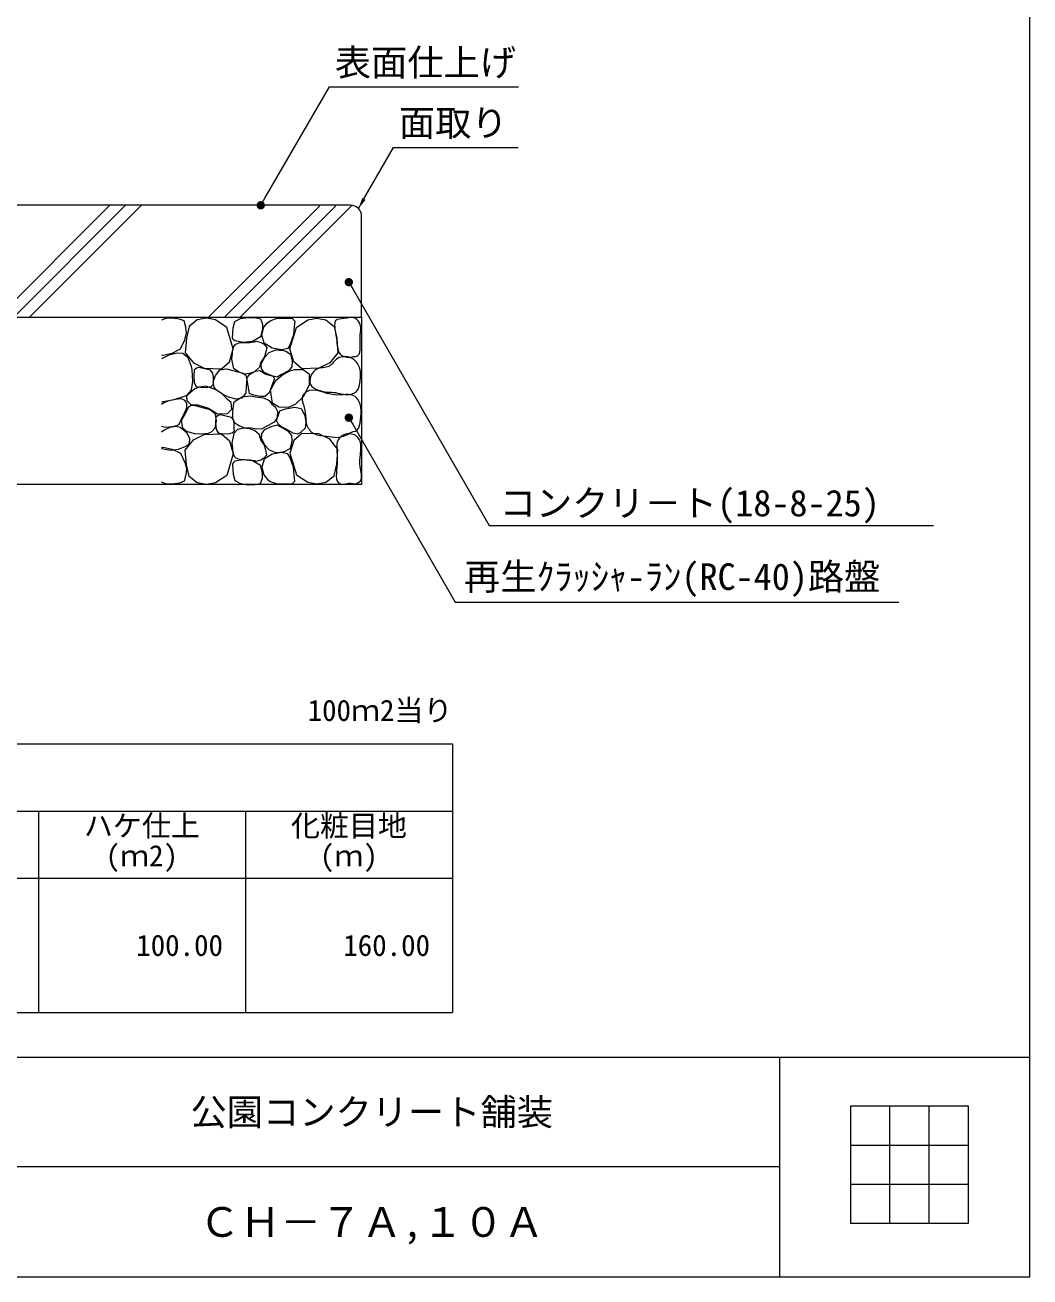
# Model space of a CAD drawing. Units: millimetres, scale not verified. Extents: x 3369 to 6107, y 2143 to 4010.
# Drawn here: x 5210 to 6107, y 2143 to 3262 of the extents above; entities that cross this region are included whole.
import ezdxf
from ezdxf.enums import TextEntityAlignment as Align

# ---------------------------------------------------------------- set-up
doc = ezdxf.new("R2010")
doc.units = ezdxf.units.MM
doc.header["$LTSCALE"] = 10
for name, color, linetype, lineweight in [('0_2', 7, 'Continuous', 13), ('_0-0_', 7, 'Continuous', 13), ('ハッチ', 4, 'Continuous', 13), ('寸法', 1, 'Continuous', 13), ('本体', 7, 'Continuous', 13)]:
    doc.layers.add(name, color=color, linetype=linetype, lineweight=lineweight)
doc.styles.add('ＭＳ ゴシック', font='')
doc.styles.get('ＭＳ ゴシック').set_extended_font_data('MS Gothic')

# ---------------------------------------------------------------- blocks, each defined once
blk = doc.blocks.new('filled_dot')
at = {"color": 0, "linetype": 'Continuous', "lineweight": -2, "const_width": 1.25}
blk.add_lwpolyline([(-0.625, 0, 1), (0.625, 0, 1)], format="xyb", close=True, dxfattribs=at)
blk = doc.blocks.new('filled_arrow')
at = {"color": 0, "linetype": 'Continuous', "lineweight": -2}
blk.add_solid([(7.5, 1.25), (0, 0), (7.5, -1.25)], dxfattribs=at)

msp = doc.modelspace()

# ---------------------------------------------------------------- linework, layer by layer
at = {"layer": '0_2'}
for p, q in [((4296.4, 2619.38), (5591.4, 2619.38)), ((5591.4, 2619.38), (5591.4, 2379.38)), ((4481.4, 2559.38), (5591.4, 2559.38)), ((5221.4, 2559.38), (5221.4, 2379.38)), ((5406.4, 2559.38), (5406.4, 2379.38)), ((4296.4, 2499.38), (5591.4, 2499.38)), ((4296.4, 2379.38), (5591.4, 2379.38)), ((5883.57, 2241.25), (4911.62, 2241.25))]:
    msp.add_line(p, q, dxfattribs=at)
at = {"layer": '_0-0_', "color": 6}
msp.add_line((3369.28, 2339.54), (6107.41, 2339.54), dxfattribs=at)
at = {"layer": '_0-0_'}
for p, q in [((5883.57, 2339.54), (5883.57, 2142.96)), ((5947.22, 2295.8), (6052.22, 2295.8)), ((5947.22, 2190.8), (5947.22, 2295.8)), ((5982.22, 2190.8), (5982.22, 2295.8)), ((6017.22, 2190.8), (6017.22, 2295.8)), ((6052.22, 2295.8), (6052.22, 2190.8)), ((5947.22, 2260.8), (6052.22, 2260.8)), ((5947.22, 2225.8), (6052.22, 2225.8)), ((6052.22, 2190.8), (5947.22, 2190.8))]:
    msp.add_line(p, q, dxfattribs=at)
at = {"layer": '_0-0_', "color": 6}
msp.add_lwpolyline([(6107.41, 2142.96), (6107.41, 3954.78), (3369.28, 3954.78), (3369.28, 2142.96)], close=True, dxfattribs=at)
at = {"layer": 'ハッチ'}
for p, q in [((5185.22, 3000.77), (5285.22, 3100.77)), ((5199.36, 3000.77), (5299.36, 3100.77)), ((5213.5, 3000.77), (5313.5, 3100.77)), ((5373.53, 3000.77), (5473.05, 3100.29)), ((5387.68, 3000.77), (5487.19, 3100.29)), ((5401.82, 3000.77), (5501.34, 3100.29))]:
    msp.add_line(p, q, dxfattribs=at)
for points in [[(5352.35, 2980.56), (5353.75, 2986.73), (5353.19, 2991.79), (5351.79, 2997.41), (5347.57, 2999.09), (5340.83, 2999.93), (5335.21, 2999.65), (5331.57, 2998.24)], [(5331.57, 2967.11), (5332.96, 2966.8), (5340.83, 2968.76), (5348.41, 2972.41), (5352.35, 2980.56)], [(5358.25, 2956.69), (5355.16, 2964.55), (5350.38, 2968.2), (5345.6, 2968.76), (5338.02, 2966.8), (5331.57, 2963.51)], [(5331.57, 2925.11), (5342.86, 2927.11), (5353.75, 2930.85), (5358.25, 2935.91), (5359.35, 2943.35), (5358.81, 2953.88), (5358.25, 2956.69)], [(5347.21, 2905.06), (5350.14, 2911.57), (5352.58, 2916.61), (5354.04, 2920.19), (5354.04, 2924.1), (5352.09, 2926.7), (5349.16, 2927.84), (5343.95, 2927.35), (5337.93, 2925.89), (5333.53, 2924.26), (5331.57, 2922.65)], [(5331.57, 2903.48), (5335, 2902.62), (5340.7, 2903.11), (5345.25, 2904.09), (5347.21, 2905.06)], [(5354.37, 2886.19), (5356.49, 2888.14), (5356.81, 2892.05), (5354.37, 2897.25), (5350.46, 2900.34), (5348.02, 2902.3), (5344.28, 2903.11), (5338.82, 2902.15), (5333.8, 2899.72), (5331.57, 2898.11)], [(5331.57, 2883.57), (5331.66, 2883.54), (5339.53, 2881.97), (5346.72, 2882.77), (5349.65, 2884.08), (5352.58, 2885.21), (5354.37, 2886.19)], [(5331.57, 2884.43), (5332.96, 2884.75), (5340.83, 2882.78), (5348.41, 2879.13), (5352.35, 2870.99)], [(5352.35, 2870.99), (5353.75, 2864.81), (5353.19, 2859.75), (5351.79, 2854.14), (5347.57, 2852.45), (5340.83, 2851.61), (5335.21, 2851.89), (5331.57, 2853.3)]]:
    msp.add_lwpolyline(points, dxfattribs=at)
for points in [[(5371.51, 2999.81), (5363.33, 2998.36), (5356.11, 2992.59), (5353.7, 2982.01), (5352.74, 2969.03), (5359.96, 2959.89), (5369.58, 2955.08), (5384.98, 2954.6), (5392.2, 2960.85), (5395.57, 2972.39), (5389.79, 2991.63), (5379.69, 2998.36)], [(5394.86, 2982.35), (5395.52, 2991.14), (5397.06, 2996.86), (5401.9, 2999.5), (5409.15, 3000.59), (5414.87, 3000.37), (5419.93, 2999.28), (5421.69, 2994.44), (5421.69, 2990.26), (5419.93, 2983.23), (5412.67, 2979.06), (5404.54, 2978.18), (5397.06, 2979.5), (5395.52, 2980.81)], [(5428.43, 2997.57), (5434.74, 2999.83), (5448.11, 2999.83), (5450.63, 2997.31), (5449.87, 2992.02), (5449.37, 2984.96), (5446.09, 2975.89), (5444.32, 2972.86), (5438.77, 2971.6), (5430.45, 2973.11), (5423.13, 2977.65), (5421.11, 2984.71), (5422.88, 2991.77), (5426.16, 2995.8)], [(5470.24, 2999.81), (5478.42, 2998.36), (5485.64, 2992.59), (5488.05, 2982.01), (5489.01, 2969.03), (5481.79, 2959.89), (5472.17, 2955.08), (5456.77, 2954.6), (5449.55, 2960.85), (5446.18, 2972.39), (5451.95, 2991.63), (5462.06, 2998.36)], [(5394.98, 2969.73), (5396.16, 2974.63), (5397.92, 2976.59), (5400.87, 2977.77), (5410.29, 2978.16), (5414.41, 2978.75), (5416.37, 2979.34), (5420.3, 2978.16), (5423.24, 2976.59), (5425.6, 2973.65), (5424.81, 2969.73), (5423.44, 2965.21), (5420.3, 2960.51), (5418.93, 2956), (5414.41, 2952.07), (5410.09, 2950.5), (5405.19, 2949.92), (5400.97, 2951.63), (5395.96, 2954.62), (5394.2, 2963.25), (5394.98, 2967.96)], [(5423.83, 2965.02), (5427.76, 2969.33), (5433.73, 2971.6), (5440.54, 2971.1), (5442.56, 2970.34), (5446.59, 2967.82), (5448.11, 2961.52), (5447.85, 2956.48), (5444.83, 2952.95), (5438.52, 2949.42), (5434.74, 2947.15), (5429.94, 2948.41), (5423.13, 2951.43), (5420.89, 2955.02), (5420.5, 2958.94), (5422.26, 2962.27)], [(5377.77, 2942.67), (5377.77, 2946.73), (5377.43, 2950.78), (5375.24, 2953.32), (5368.64, 2954.84), (5364.92, 2955.68), (5362.73, 2955.18), (5360.53, 2953.49), (5360.19, 2948.42), (5360.7, 2942), (5362.52, 2938.94), (5366.21, 2938.32), (5371.29, 2938.01), (5375.75, 2938.94), (5377.94, 2940.81)], [(5380.37, 2935.75), (5378.63, 2938.26), (5377.61, 2942.99), (5379.56, 2948.63), (5383.45, 2953.71), (5389.41, 2954.58), (5398.38, 2952.19), (5403.56, 2951.07), (5406.52, 2949.35), (5407.57, 2946.3), (5407.1, 2938.67), (5406.82, 2933), (5402.95, 2928.29), (5398.3, 2927.41), (5391.41, 2929.15), (5385.81, 2931.84)], [(5445.28, 2952.48), (5450.34, 2953.88), (5454.27, 2954.16), (5457.93, 2953.88), (5463.27, 2950.23), (5463.27, 2940.12), (5457.93, 2929.73), (5450.89, 2922.84), (5444.67, 2920.16), (5436.28, 2920.5), (5430.67, 2923.83), (5428.7, 2935.63), (5433.48, 2944.33), (5439.66, 2949.39)], [(5407.57, 2946.3), (5410.19, 2949.55), (5415.48, 2952.57), (5419.39, 2953.15), (5424.65, 2949.84), (5431.09, 2948.08), (5432.46, 2945.55), (5430.7, 2941.06), (5427.58, 2933.07), (5423.87, 2929.76), (5419.78, 2929.76), (5413.67, 2931.05), (5410.19, 2932.52), (5409.37, 2935.72), (5408.86, 2939.43)], [(5394.38, 2918.55), (5393.79, 2924.52), (5390.42, 2927.22), (5385.81, 2931.84), (5380.37, 2935.75), (5371.06, 2939), (5365.15, 2938.26), (5361.09, 2936.78), (5357.95, 2934.02), (5353.71, 2930.33), (5354.07, 2926.45), (5357.95, 2922.58), (5363.94, 2922.33), (5373.49, 2919.55), (5381.45, 2914.38), (5390.4, 2914.78)], [(5373.42, 2897.09), (5376.18, 2898.39), (5379.44, 2901.97), (5380.58, 2907.83), (5379.77, 2914.17), (5375.04, 2917.91), (5366.09, 2920.35), (5361.04, 2921.98), (5357.63, 2921.98), (5355.18, 2919.87), (5351.77, 2913.03), (5349.16, 2907.99), (5350.14, 2901.97), (5353.72, 2898.88), (5360.56, 2896.93), (5366.74, 2896.44)], [(5396.46, 2925.08), (5400.63, 2927.85), (5403.66, 2929.45), (5410.93, 2930.39), (5415.37, 2929.58), (5422.63, 2928.78), (5427.75, 2926.22), (5430.04, 2923.13), (5433.13, 2920.57), (5435.15, 2916.4), (5434.75, 2910.76), (5432.05, 2906.99), (5426.67, 2904.03), (5421.02, 2900.94), (5416.71, 2900.8), (5411.73, 2901.61), (5405, 2902.01), (5400.7, 2903.63), (5396.93, 2906.18), (5395.32, 2910.08), (5395.32, 2916.4), (5395.99, 2923.67)], [(5438.8, 2902.88), (5435.61, 2905.4), (5434.27, 2908.42), (5435.95, 2913.45), (5437.12, 2916.97), (5442.16, 2918.82), (5450.55, 2920.5), (5456.26, 2919.15), (5459.61, 2912.78), (5460.29, 2906.74), (5459.95, 2901.54), (5455.42, 2897.35), (5452.56, 2896.34), (5449.21, 2897.18), (5442.16, 2900.87)], [(5396.44, 2901.08), (5396.44, 2904.93), (5396.12, 2908.78), (5394.04, 2911.19), (5387.77, 2912.63), (5384.24, 2913.44), (5382.15, 2912.95), (5380.06, 2911.35), (5379.74, 2906.53), (5380.22, 2900.44), (5381.96, 2897.53), (5385.46, 2896.94), (5390.29, 2896.65), (5394.53, 2897.53), (5396.6, 2899.31)], [(5394.98, 2881.82), (5396.16, 2876.91), (5397.92, 2874.95), (5400.87, 2873.77), (5410.29, 2873.38), (5414.41, 2872.79), (5416.37, 2872.2), (5420.3, 2873.38), (5423.24, 2874.95), (5425.6, 2877.89), (5424.81, 2881.82), (5423.44, 2886.33), (5420.3, 2891.04), (5418.93, 2895.55), (5414.41, 2899.47), (5410.09, 2901.04), (5405.19, 2901.63), (5399.3, 2900.45), (5395.96, 2896.92), (5394.2, 2888.29), (5394.98, 2883.58)], [(5423.83, 2886.52), (5427.76, 2882.21), (5433.73, 2879.94), (5440.54, 2880.45), (5442.56, 2881.2), (5446.59, 2883.72), (5448.11, 2890.03), (5447.85, 2895.07), (5444.83, 2898.6), (5438.52, 2902.13), (5434.74, 2904.39), (5429.94, 2903.13), (5423.13, 2900.11), (5420.89, 2896.53), (5420.5, 2892.6), (5422.26, 2889.27)], [(5371.51, 2851.17), (5363.33, 2852.62), (5356.11, 2858.39), (5353.7, 2868.97), (5352.74, 2881.95), (5359.96, 2891.09), (5369.58, 2895.9), (5384.98, 2896.38), (5392.2, 2890.13), (5395.57, 2878.59), (5389.79, 2859.35), (5379.69, 2852.62)], [(5470.24, 2851.74), (5478.42, 2853.18), (5485.64, 2858.95), (5488.05, 2869.53), (5489.01, 2882.52), (5481.79, 2891.65), (5472.17, 2896.46), (5456.77, 2896.94), (5449.55, 2890.69), (5446.18, 2879.15), (5451.95, 2859.91), (5462.06, 2853.18)], [(5428.43, 2853.98), (5434.74, 2851.71), (5448.11, 2851.71), (5450.63, 2854.23), (5449.87, 2859.52), (5449.37, 2866.58), (5446.09, 2875.66), (5444.32, 2878.68), (5438.77, 2879.94), (5430.45, 2878.43), (5423.13, 2873.89), (5421.11, 2866.83), (5422.88, 2859.78), (5426.16, 2855.74)], [(5394.86, 2869.19), (5395.52, 2860.4), (5397.06, 2854.68), (5401.9, 2852.05), (5409.15, 2850.95), (5414.87, 2851.17), (5419.93, 2852.27), (5421.69, 2857.1), (5421.69, 2861.28), (5419.93, 2868.31), (5412.67, 2872.49), (5404.54, 2873.36), (5397.06, 2872.05), (5395.52, 2870.73)]]:
    msp.add_lwpolyline(points, close=True, dxfattribs=at)
for points, knots in [([(5501.69, 2965.37), (5498.14, 2964.63), (5493.46, 2965.32), (5491.09, 2967.82), (5488.79, 2970.24), (5488.67, 2974.37), (5488.24, 2978), (5487.67, 2982.8), (5486.57, 2986.73), (5486.2, 2991.84), (5486.05, 2993.94), (5486.03, 2996.24), (5487.02, 2997.54), (5488.39, 2999.34), (5491.73, 2999.2), (5494.76, 2999.57), (5498.31, 3000.01), (5501.46, 3001.13), (5504.13, 2999.98), (5506.36, 2999.02), (5508.27, 2996.48), (5509.02, 2993.87), (5509.89, 2990.89), (5509.25, 2987.83), (5509.02, 2984.92), (5508.73, 2981.21), (5509.1, 2977.76), (5509.02, 2973.52), (5508.97, 2970.83), (5508.75, 2967.83), (5506.98, 2966.6), (5505.66, 2965.67), (5503.46, 2965.75), (5501.69, 2965.37)], [0, 0, 0, 0, 1, 1, 1, 2, 2, 2, 3, 3, 3, 4, 4, 4, 5, 5, 5, 6, 6, 6, 7, 7, 7, 8, 8, 8, 9, 9, 9, 10, 10, 10, 11, 11, 11, 11]), ([(5483.76, 2933.62), (5479.63, 2933.59), (5475.67, 2934.16), (5471.53, 2935.65), (5468.7, 2936.68), (5465.79, 2938.13), (5464.61, 2940.54), (5463.64, 2942.5), (5463.83, 2945.1), (5464.61, 2947.46), (5465.62, 2950.51), (5467.62, 2953.16), (5470.31, 2954.38), (5473.57, 2955.86), (5477.83, 2955.25), (5480.91, 2956.82), (5483.84, 2958.33), (5485.7, 2961.84), (5488.65, 2963.75), (5492.82, 2966.44), (5499.2, 2965.92), (5503.32, 2962.93), (5506.04, 2960.96), (5507.77, 2957.9), (5508.61, 2954.79), (5509.53, 2951.39), (5509.39, 2947.92), (5509.02, 2944.2), (5508.66, 2940.59), (5508.09, 2936.75), (5505.76, 2934.43), (5503.72, 2932.41), (5500.34, 2931.56), (5497.2, 2931.58), (5492.47, 2931.62), (5488.29, 2933.65), (5483.76, 2933.62)], [0, 0, 0, 0, 1, 1, 1, 2, 2, 2, 3, 3, 3, 4, 4, 4, 5, 5, 5, 6, 6, 6, 7, 7, 7, 8, 8, 8, 9, 9, 9, 10, 10, 10, 11, 11, 11, 12, 12, 12, 12]), ([(5499.82, 2897.27), (5496.33, 2895.06), (5492.15, 2893.41), (5488.06, 2893.36), (5485.06, 2893.32), (5482.11, 2894.13), (5479.05, 2894.53), (5475.31, 2895.02), (5471.42, 2894.88), (5468.08, 2896.49), (5465.1, 2897.93), (5462.56, 2900.77), (5461.42, 2903.93), (5460.39, 2906.8), (5460.52, 2909.94), (5460.25, 2912.93), (5459.96, 2916.09), (5459.23, 2919.09), (5458.29, 2922.32), (5457.52, 2924.97), (5456.6, 2927.78), (5457.51, 2930.15), (5458.11, 2931.74), (5459.54, 2933.14), (5461.03, 2934.06), (5468.18, 2938.5), (5476.86, 2932.13), (5486.1, 2931.32), (5492.88, 2930.73), (5499.95, 2933.13), (5504.52, 2929.76), (5507.16, 2927.81), (5508.96, 2923.93), (5509.61, 2920.36), (5510.29, 2916.58), (5509.67, 2913.14), (5509.22, 2909.01), (5508.83, 2905.42), (5508.57, 2901.3), (5506.08, 2899.62), (5504.4, 2898.49), (5501.7, 2898.47), (5499.82, 2897.27)], [0, 0, 0, 0, 1, 1, 1, 2, 2, 2, 3, 3, 3, 4, 4, 4, 5, 5, 5, 6, 6, 6, 7, 7, 7, 8, 8, 8, 9, 9, 9, 10, 10, 10, 11, 11, 11, 12, 12, 12, 13, 13, 13, 14, 14, 14, 14]), ([(5497.46, 2852.26), (5495.08, 2851.18), (5491.52, 2851.14), (5489.63, 2852.65), (5487.5, 2854.35), (5487.5, 2858.01), (5487.67, 2861.26), (5487.89, 2865.45), (5488.4, 2868.96), (5488.45, 2872.61), (5488.51, 2876.01), (5488.16, 2879.53), (5488.06, 2883.18), (5487.99, 2885.91), (5488.05, 2888.71), (5489.24, 2891.01), (5490.5, 2893.44), (5493.03, 2895.3), (5495.9, 2896.1), (5499.45, 2897.09), (5503.51, 2896.46), (5506.08, 2894.14), (5507.35, 2893), (5508.25, 2891.45), (5508.83, 2889.83), (5510.14, 2886.11), (5509.71, 2882), (5509.22, 2878.09), (5508.76, 2874.45), (5508.25, 2870.98), (5508.83, 2867.13), (5509.48, 2862.73), (5511.55, 2857.83), (5509.22, 2854.61), (5508.08, 2853.03), (5505.88, 2851.86), (5503.73, 2851.87), (5501.53, 2851.88), (5499.37, 2853.12), (5497.46, 2852.26)], [0, 0, 0, 0, 1, 1, 1, 2, 2, 2, 3, 3, 3, 4, 4, 4, 5, 5, 5, 6, 6, 6, 7, 7, 7, 8, 8, 8, 9, 9, 9, 10, 10, 10, 11, 11, 11, 12, 12, 12, 13, 13, 13, 13])]:
    msp.add_open_spline(points, degree=3, knots=knots, dxfattribs=at)
at = {"layer": '寸法'}
for p, q in [((5481.48, 3206.63), (5650.47, 3206.63)), ((5538.79, 3152.29), (5650.13, 3152.29)), ((5624.36, 2814.65), (6021.08, 2814.65)), ((5593.98, 2746.12), (5990.39, 2746.12))]:
    msp.add_line(p, q, dxfattribs=at)
for points in [[(5420.14, 3100.77), (5423.9, 3107.26), (5481.48, 3206.63)], [(5507.36, 3097.84), (5512.36, 3106.5), (5538.79, 3152.29)], [(5498.82, 3032.09), (5502.57, 3025.6), (5624.36, 2814.65)], [(5498.82, 2910.95), (5502.57, 2904.45), (5593.98, 2746.12)]]:
    msp.add_lwpolyline(points, dxfattribs=at)
at = {"layer": '本体'}
for p, q in [((5500.28, 3100.77), (5151.63, 3100.77)), ((5510.28, 3000.77), (5510.28, 3090.77))]:
    msp.add_line(p, q, dxfattribs=at)
msp.add_lwpolyline([(5151.31, 3000.77), (5510.28, 3000.77), (5510.28, 2851.35), (5151.31, 2851.35)], dxfattribs=at)
msp.add_arc((5500.28, 3090.77), 10, 0, 90, dxfattribs=at)

# ---------------------------------------------------------------- block references
at = {"layer": '寸法'}
for name, p, xscale, yscale, rotation in [('filled_dot', (5420.14, 3100.77), 3, 3, 59.9), ('filled_arrow', (5507.36, 3097.84), 1.33, 1.33, 60), ('filled_dot', (5498.82, 3032.09), 3, 3, 300), ('filled_dot', (5498.82, 2910.95), 3, 3, 300)]:
    msp.add_blockref(name, p, dxfattribs=dict(at, xscale=xscale, yscale=yscale, rotation=rotation))

# ---------------------------------------------------------------- texts
at = {"layer": '_0-0_', "color": 3, "style": 'ＭＳ ゴシック'}
for s, p in [('表面仕上げ', (5486.31, 3209.45)), ('面取り', (5543.57, 3155.46)), ('コンクリ－ト(18-8-25)', (5633.61, 2815.65)), ('再生ｸﾗｯｼｬ-ﾗﾝ(RC-40)路盤', (5601.7, 2749.89))]:
    msp.add_text(s, height=23.74, dxfattribs=at).set_placement(p, align=Align.BOTTOM_LEFT)
at = {"layer": '_0-0_', "style": 'ＭＳ ゴシック'}
for s, p in [('100ｍ2当り', (5591.4, 2649.38)), ('100.00', (5386.4, 2439.38)), ('160.00', (5571.4, 2439.38))]:
    msp.add_text(s, height=18.99, dxfattribs=at).set_placement(p, align=Align.MIDDLE_RIGHT)
for s, p in [('ハケ仕上', (5262.1, 2555.73)), ('化粧目地', (5447.1, 2555.73)), ('(ｍ2)', (5281.53, 2528.93)), ('(ｍ)', (5473, 2528.93))]:
    msp.add_text(s, height=18.99, dxfattribs=at).set_placement(p, align=Align.TOP_LEFT)
for s, height, p in [('公園コンクリート舗装', 23.74, (5519.3, 2290.4)), ('ＣＨ－７Ａ,１０Ａ', 26.58, (5519.3, 2192.11))]:
    msp.add_text(s, height=height, dxfattribs=at).set_placement(p, align=Align.MIDDLE_CENTER)

doc.saveas('drawing.dxf')
